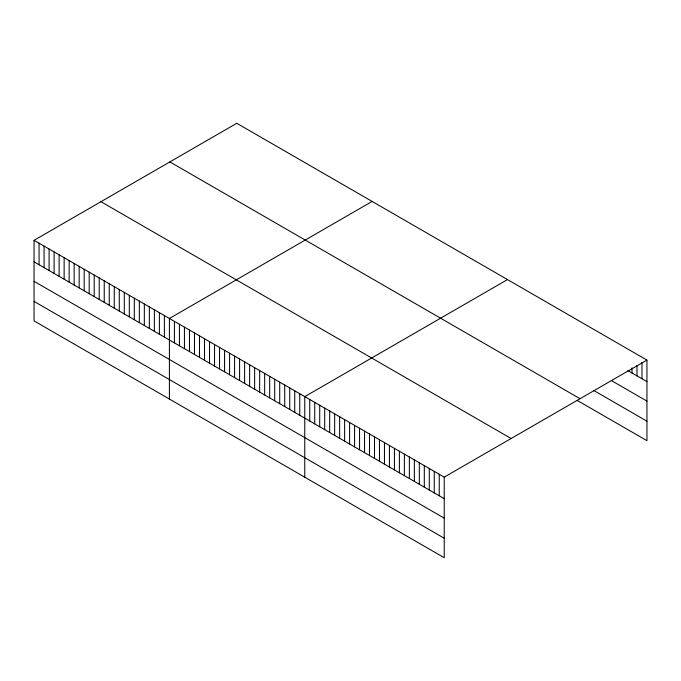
<?xml version="1.0" encoding="UTF-8"?>
<svg xmlns="http://www.w3.org/2000/svg" width="681" height="681" viewBox="0 0 681 681"><rect width="100%" height="100%" fill="white"/><g stroke="black" fill="none" stroke-linecap="round" stroke-linejoin="round"><path stroke-width="1.02" d="M34.05 240.325L444.225 477.134L444.225 557.713L34.05 320.904L34.05 240.325L236.775 123.287L646.95 360.096L646.95 440.675L577.224 400.419M372.132 201.431L169.407 318.47L169.407 399.049M507.49 279.585L304.765 396.623L304.765 477.202M444.225 477.134L646.95 360.096M627.856 370.592L646.95 381.615M612.083 380.977L646.95 401.109M593.823 390.511L646.95 421.181M169.875 161.908L580.05 398.717M100.95 201.704L511.125 438.513M34.05 261.844L444.225 498.654M34.05 281.33L444.225 518.147M34.05 301.411L444.225 538.228M641.97 362.343L641.97 378.738M636.99 365.62L636.99 375.861M632.011 367.868L632.011 372.992M439.245 474.265L439.245 495.777M434.265 471.388L434.265 492.908M429.285 468.511L429.285 490.031M424.306 465.634L424.306 487.153M419.326 462.757L419.326 484.276M414.346 459.888L414.346 481.399M409.366 457.011L409.366 478.53M404.378 454.133L404.378 475.653M399.398 451.256L399.398 472.776M394.418 448.379L394.418 469.899M389.438 445.51L389.438 467.021M384.459 442.633L384.459 464.153M379.479 439.756L379.479 461.275M374.499 436.879L374.499 458.398M369.519 434.001L369.519 455.521M364.539 431.133L364.539 452.644M359.551 428.255L359.551 449.766M354.571 425.378L354.571 446.898M349.591 422.501L349.591 444.021M344.612 419.624L344.612 441.143M339.632 416.746L339.632 438.266M334.652 413.878L334.652 435.389M329.672 411.001L329.672 432.52M324.692 408.123L324.692 429.643M319.712 405.246L319.712 426.766M314.724 402.369L314.724 423.888M309.744 399.5L309.744 421.011M299.751 393.729L299.751 415.248M294.737 390.834L294.737 412.354M289.723 387.94L289.723 409.46M284.718 385.046L284.718 406.566M279.704 382.152L279.704 403.671M274.69 379.257L274.69 400.777M269.676 376.363L269.676 397.874M264.662 373.469L264.662 394.98M259.648 370.575L259.648 392.086M254.634 367.68L254.634 389.191M249.621 364.786L249.621 386.297M244.607 361.892L244.607 383.403M239.593 358.998L239.593 380.509M234.579 356.103L234.579 377.615M229.565 353.209L229.565 374.72M224.551 350.315L224.551 371.826M219.537 347.421L219.537 368.932M214.532 344.526L214.532 366.037M209.518 341.632L209.518 363.143M204.504 338.729L204.504 360.249M199.49 335.835L199.49 357.355M194.477 332.941L194.477 354.46M189.463 330.047L189.463 351.566M184.449 327.152L184.449 348.672M179.435 324.258L179.435 345.778M174.421 321.364L174.421 342.883M164.393 315.575L164.393 337.095M159.38 312.681L159.38 334.201M154.366 309.787L154.366 331.306M149.352 306.893L149.352 328.412M144.338 303.998L144.338 325.518M139.333 301.104L139.333 322.624M134.319 298.21L134.319 319.729M129.305 295.316L129.305 316.835M124.291 292.421L124.291 313.941M119.277 289.527L119.277 311.047M114.263 286.633L114.263 308.152M109.249 283.739L109.249 305.258M104.236 280.844L104.236 302.364M99.222 277.95L99.222 299.47M94.208 275.056L94.208 296.575M89.194 272.162L89.194 293.681M84.18 269.267L84.18 290.787M79.166 266.373L79.166 287.893M74.152 263.479L74.152 284.998M69.147 260.585L69.147 282.104M64.133 257.69L64.133 279.21M59.119 254.796L59.119 276.316M54.105 251.902L54.105 273.421M49.092 249.008L49.092 270.527M44.078 246.113L44.078 267.633M39.064 243.219L39.064 264.739"/></g></svg>
